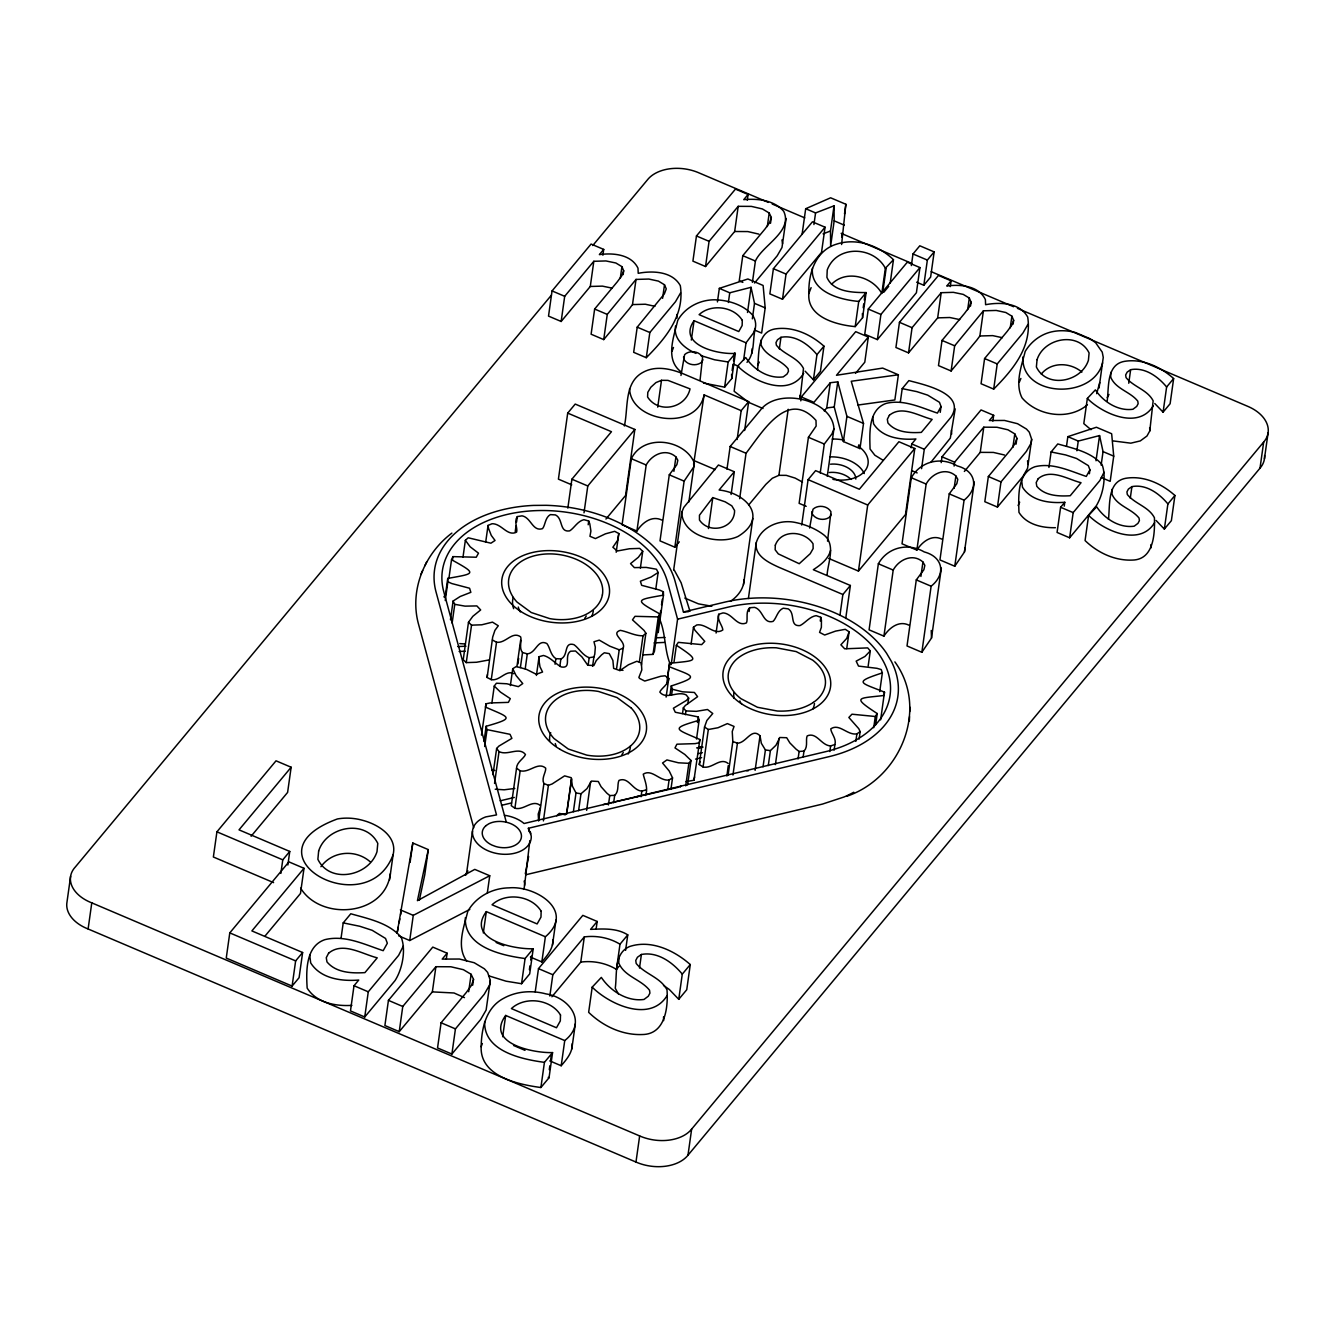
<?xml version="1.0" encoding="UTF-8"?>
<svg xmlns="http://www.w3.org/2000/svg" width="1335" height="1335" viewBox="0 0 1335 1335"><rect width="100%" height="100%" fill="white"/><g stroke="black" fill="none" stroke-linecap="round" stroke-linejoin="round"><path stroke-width="1.5" d="M827.066 575.201C827.934 561.918 836.695 543.595 822.66 534.033C814.483 528.109 804.871 524.371 794.992 522.385C779.506 519.232 760.95 526.791 756.227 542.794L748.401 598.531M618.856 957.545L618.789 963.036C624.38 976.553 640.967 979.339 649.528 990.22L649.928 993.123L648.293 996.227L644.021 999.448C627.183 1001.817 610.462 991.071 601.334 977.404L592.189 987.149L588.652 1012.33C602.819 1026.048 622.093 1035.259 642.085 1034.542C665.18 1034.491 668.301 1007.791 666.999 989.836C660.475 977.237 644.838 974.183 636.194 963.47L635.744 960.482L637.446 957.245L641.401 954.475C657.554 951.354 672.64 962.435 682.285 974.133L690.278 964.554C674.258 950.386 650.846 939.306 629.419 946.598C613.683 953.474 617.254 974.2 615.251 988.217L618.322 993.874M757.512 370.029C759.214 355.794 756.161 332.398 774.834 328.977C792.773 326.04 810.829 334.384 823.962 346.182L820.424 371.364L813.415 379.808L805.105 371.163M761.134 340.024L761.05 344.864C765.99 356.745 780.574 359.215 788.101 368.777L788.468 371.33L787.033 374.067L783.261 376.887C768.459 378.973 753.724 369.528 745.698 357.513L737.654 366.074L734.116 391.255L748.735 402.386L762.986 408.51M1107.216 400.784C1109.018 387.067 1106.331 364.472 1124.504 361.351C1142.443 358.414 1160.499 366.758 1173.649 378.556L1170.111 403.737L1163.085 412.165L1154.775 403.52M1108.467 519.332C1110.153 505.097 1107.099 481.701 1125.772 478.28C1143.711 475.343 1161.767 483.687 1174.917 495.485L1171.379 520.667L1164.354 529.094L1156.043 520.45M1110.803 372.382L1110.737 377.221C1115.659 389.119 1130.244 391.572 1137.787 401.151L1138.138 403.704L1136.702 406.424L1132.931 409.261C1118.129 411.347 1103.411 401.902 1095.384 389.87L1087.341 398.447L1083.803 423.629L1090.979 429.703M1112.072 489.311L1112.005 494.15C1116.928 506.048 1131.513 508.502 1139.055 518.08L1139.406 520.633L1137.971 523.353L1134.199 526.19C1119.397 528.276 1104.679 518.831 1096.652 506.799L1088.609 515.377L1085.071 540.558C1097.52 552.623 1114.491 560.733 1132.08 560.099C1153.807 559.899 1154.942 534.1 1154.425 517.746C1148.684 506.649 1134.934 503.962 1127.324 494.534L1126.924 491.897L1128.425 489.061L1131.913 486.624C1146.114 483.871 1159.397 493.633 1167.891 503.929L1174.917 495.485M716.077 633.04L718.714 614.3L722.986 612.915C732.464 613.266 736.887 627.133 746.449 622.911C748.184 619.256 745.314 611.881 749.636 607.742L754.509 607.375C763.286 609.711 762.869 624.129 773.032 621.409C776.486 618.255 777.487 610.612 783.228 608.209L788.217 608.877C795.693 613.266 789.202 626.616 799.999 625.581C805.122 623.161 809.494 616.636 816.186 615.635L820.808 617.287L821.442 620.274L821.375 627.317L819.573 632.389L824.68 635.026L835.627 631.088L845.289 629.319L849.093 631.789L846.757 638.347L840.883 644.805L844.688 648.81L867.7 647.892L870.286 650.946L864.947 656.47L856.169 661.142L858.505 666.082L876.978 668.318L881.2 669.553L882.352 672.89C852.548 682.619 860.741 682.452 884.488 692.181L884.07 695.468C858.221 698.572 851.213 696.503 877.228 713.558L875.293 716.495L851.947 714.208L848.86 717.479L858.755 728.676L860.157 731.597L856.886 733.866C847.408 735.602 839.264 722.919 830.787 728.877C830.937 733.048 836.761 738.822 834.909 744.529L830.637 745.915C821.159 745.564 816.72 731.697 807.174 735.919C805.439 739.573 808.292 746.966 803.987 751.088L799.114 751.471L796.01 749.102L789.836 742.877L786.699 737.721L779.824 737.504L775.985 745.23L770.395 750.62L768.276 765.606M847.191 796.127C900.207 777.938 929.327 709.202 894.884 661.893M909.352 721.05L909.535 716.661M909.736 711.588L909.919 707.216M756.227 542.794C754.342 555.977 769.027 562.753 778.906 567.292L842.869 594.492L850.378 585.481L813.315 569.711C820.524 565.055 828.334 559.165 830.554 550.42M827.266 476.311L833.941 428.835C832.523 399.399 777.22 386.533 760.015 410.646L730.162 446.491L726.974 469.202M465.331 917.712C464.079 947.249 501.877 955.426 525.089 958.53L533.216 948.751C514.125 949.452 465.731 939.64 486.324 911.621L545.381 936.753C575.986 910.704 535.218 885.422 509.102 887.858C492.481 888.059 476.011 896.619 467.784 911.338C464.013 926.824 456.136 946.498 466.583 960.933M481.151 1046.707C479.882 1076.244 517.68 1084.42 540.892 1087.524L549.035 1077.745L552.573 1052.581C533.483 1053.265 485.089 1043.453 505.681 1015.451L564.738 1040.566C587.834 1022.326 569.511 997.479 545.948 993.891C532.081 990.169 516.779 991.154 504.079 998.096C486.023 1007.308 481.534 1028.1 481.151 1046.707L482.369 1043.519M484.688 1021.525C483.42 1051.062 521.217 1059.239 544.43 1062.343L552.573 1052.581M746.999 362.352C755.143 352.957 752.389 339.324 755.36 328.11C756.328 323.387 755.076 318.564 752.222 314.726C742.661 304.347 727.892 299.991 714.108 299.791C699.473 299.958 684.972 307.484 677.729 320.433C673.958 336.52 664.646 359.599 681.084 371.831M675.577 326.04C673.007 339.157 685.255 348.785 695.969 353.408M666.115 697.104L668.752 678.38L665.114 675.794L660.842 676.244L644.738 681.05L639.598 678.414L638.864 677.462L641.801 669.986L641.401 663.044L636.878 661.259L628.535 664.73L619.891 670.587L613.649 668.384L612.882 660.391L609.277 653.616L604.321 652.782L601.551 654.884L596.261 660.575L593.875 665.497L587.767 665.231L581.96 656.937L575.519 650.996L570.612 651.213C563.57 655.669 572.331 668.852 561.251 666.966C555.493 663.862 550.571 657.254 543.445 655.468L539.056 656.703L538.856 659.64L539.974 666.749L542.561 672.022L536.286 674.275L526.19 669.236L516.194 666.565L512.74 668.718L510.37 685.573M645.439 795.476C648.66 788.368 644.388 779.757 643.253 774.183C651.931 768.509 659.557 781.392 669.085 779.99L672.54 777.854L669.219 771.029L662.544 763.003L666.916 759.932L678.48 762.802L688.86 763.336L691.029 760.499L684.822 754.459L674.993 747.917L676.895 744.196L695.151 743.628L699.223 742.761L699.874 739.523C675.51 728.81 669.619 728.777 699.139 720.283L698.238 716.928L675.276 712.239L673.391 708.217L686.39 700.458L688.643 698.088L686.257 694.984C677.713 690.512 666.132 700.258 659.824 692.064C661.326 688.109 668.651 684.404 668.752 678.38M841.768 237.046L842.051 233.258M841.584 244.522L845.873 204.272L830.62 197.797L805.689 208.727L802.151 233.909M512.74 668.718L516.078 675.527L522.753 683.57L518.364 686.641L506.799 683.77L496.42 683.22L494.267 686.057L500.458 692.097L510.304 698.639L508.401 702.377L490.129 702.944L486.057 703.795L485.406 707.049C509.77 717.763 515.677 717.796 486.14 726.273L487.041 729.628L510.02 734.317L511.889 738.355L498.889 746.098L496.637 748.468L499.023 751.588C507.567 756.061 519.148 746.315 525.456 754.509C523.954 758.464 516.645 762.168 516.545 768.192L520.166 770.779C529.361 773.249 537.788 761.317 545.698 768.142C546.182 772.131 541.092 778.255 543.896 783.528L548.401 785.314L552.106 783.979L564.605 775.869L571.23 777.704L572.415 786.182L576.002 792.957L573.383 811.68M530.412 957.061L541.843 961.934C547.166 955.643 553.307 948.684 552.857 939.89M549.77 1060.891L561.201 1065.747C566.524 1059.456 572.665 1052.497 572.214 1043.703M751.822 353.291L752.189 348.585M808.877 293.45C806.69 317.079 836.511 324.956 855.201 326.608L862.577 317.747L866.115 292.565C852.664 292.599 833.157 291.931 826.916 277.346L827.233 269.954C836.578 244.672 873.541 245.94 885.355 268.252L893.465 259.708C878.931 245.59 856.786 237.68 836.928 244.038C815.668 250.196 808.242 273.375 808.877 293.45L811.113 287.642M812.414 268.268C810.228 291.914 840.049 299.774 858.739 301.426L866.115 292.565M629.586 388.819C630.788 422.294 696.853 431.772 704.112 394.876L741.175 410.646L748.685 401.618L684.721 374.417C671.989 369.077 656.686 365.189 643.704 371.964C623.679 381.994 628.535 407.876 624.363 425.965M513.775 673.708C506.032 669.436 499.891 681.2 491.263 679.682L487.142 677.479L487.408 674.542M487.142 677.479L492.682 637.079L494.918 630.354L498.289 625.765L492.481 622.127L481.785 624.797L471.539 625.147L468.485 622.26L472.84 616.319L480.667 609.945L476.862 605.923L465.047 606.14L454.768 604.321L453.099 601.05L460.158 596.511L470.855 592.323L469.57 588.234L451.731 583.529L447.876 581.776L447.742 578.422C475.41 573.433 477.346 574.017 451.53 559.715L452.949 556.628L476.245 557.229L478.497 553.174L470.187 546.816L465.364 540.308L468.201 537.788L490.93 543.195L495.035 540.475L491.297 535.452L488.543 528.426L488.043 525.439L492.014 523.737C501.576 523.387 507.383 536.887 516.645 532.098C517.78 528.26 513.741 521.334 517.329 516.595L522.052 515.844C531.13 517.513 532.531 531.864 542.511 528.643C545.364 525.306 545.014 517.563 550.37 514.609L555.377 514.909C563.37 518.581 559.065 532.548 569.644 530.879C574.2 528.159 577.521 521.151 583.912 519.682L588.718 521.017L589.82 523.954L590.904 531.063L589.953 536.303L595.41 538.589L605.489 533.816L614.701 531.33L618.823 533.549L617.604 540.325L612.882 547.25L617.271 551.005L629.452 548.752L639.699 548.401L642.736 551.288L640.366 568.143M681.768 512.256C682.302 536.536 719.064 545.498 738.121 536.386C768.86 517.563 746.348 492.932 719.098 490.012L734.3 471.756L718.43 464.997L683.804 507.4L681.768 512.256L673.658 570.045M730.379 601.384C737.571 596.578 743.912 588.752 743.995 579.757M646.24 789.853L641.835 791.104C632.423 790.437 628.668 776.419 619.006 780.391C617.004 783.962 619.29 791.505 614.684 795.343L609.761 795.56L606.824 793.123L601.084 786.732L598.297 781.492L591.405 781.075L586.983 788.618L580.975 793.774L578.606 810.645M524.555 885.405L529.845 840.616M630.454 745.931L630.103 748.718A40.667 26.8 8 0 1 628.134 754.041M300.625 888.125C320.967 921.45 385.198 915.927 390.354 873.624M393.124 854.65C397.596 836.177 377.888 824.312 362.686 820.324A38.515 25.365 8 0 0 337.421 818.956C241.001 854.233 366.991 925.255 393.124 854.65L389.586 879.815M1096.686 393.658L1099.723 382.578M1099.055 388.034L1103.261 357.413L1102.243 352.14L1095.651 342.745L1090.211 338.773L1075.81 332.649A33.892 22.328 8 0 0 1053.582 331.464C1041.717 333.516 1031.321 341.143 1025.197 351.439C1021.575 365.873 1014.734 383.562 1022.009 397.83C1037.529 416.003 1068.651 420.809 1087.408 404.805M666.766 683.503L669.536 663.361C695.385 660.258 702.41 662.327 676.378 645.272L678.313 642.352L701.676 644.621L704.763 641.351L694.851 630.153L693.466 627.233L696.736 624.964C706.215 623.228 714.358 635.911 722.819 629.953C722.686 625.781 716.862 620.007 718.714 614.3M1022.877 356.962C1020.908 397.48 1093.148 400.049 1102.593 362.853M492.415 639.999L496.537 642.218C505.765 643.654 512.189 630.704 520.65 636.878C522.035 640.867 518.648 647.892 522.519 652.531L520.4 667.533M694.35 462.945L693.799 466.883L684.121 481.134L674.842 547.2L660.007 540.875L669.286 474.826L676.862 464.663L677.83 460.291L675.927 456.92C665.865 447.909 651.914 454.401 646.19 464.997L636.912 531.063L622.077 524.755L631.355 458.689C643.67 433.091 684.972 439.565 694.35 462.945L688.86 501.977M921.851 652.281L931.129 586.215C946.248 574.183 943.111 556.912 924.254 551.939C908.067 542.427 887.675 547.183 878.363 563.77L869.085 629.836L883.92 636.144L893.198 570.078C898.922 559.482 912.873 552.99 922.936 562.002L924.838 565.373L923.87 569.745L916.294 579.907L907.016 645.956L921.851 652.281L931.513 638.03L931.229 630.47M954.775 566.24L964.07 500.174C979.189 488.143 976.052 470.871 957.195 465.898C941.008 456.386 920.616 461.142 911.304 477.73L902.026 543.796L916.861 550.103L926.14 484.054C931.863 473.441 945.797 466.95 955.877 475.961L957.779 479.332L956.811 483.704L949.235 493.867L939.94 559.932L954.775 566.24L964.454 551.989L965.005 548.034M70.621 876.194L66.95 902.31A37.13 24.447 8 0 0 88.11 928.976L635.977 1162.051A38.198 25.165 8 0 0 687.976 1155.226L1260.006 468.168A38.081 25.081 8 0 0 1264.579 455.535M88.11 928.976L91.781 902.86A37.13 24.447 8 0 1 75.377 866.932L551.405 295.185M251.113 836.244L287.609 792.423L291.147 767.241L276.028 760.817L216.921 831.822L213.366 857.003L273.592 882.619M229.787 932.881L226.249 958.063L292.098 986.081L299.09 977.687L302.628 952.506L251.881 930.912L304.013 868.301L288.911 861.876L229.787 932.881L295.636 960.9L302.628 952.506M280.867 873.39L282.77 859.84L289.762 851.446L239.015 829.853L291.147 767.241M287.859 864.997L289.762 851.446M304.013 868.301L300.475 893.482L265.281 935.752M292.098 986.081L295.636 960.9M341.026 938.372L343.212 922.885L359.716 926.256L372.165 930.295L385.531 938.438L387.334 943.228L383.195 950.687C364.655 944.546 344.914 934.684 324.889 939.656C305.498 946.198 306.115 971.313 307.167 988.1C316.395 1002.869 335.669 1006.39 351.906 1005.372M309.703 955.159L310.705 962.919C320.667 978.739 341.526 981.442 358.731 980.057L354.009 985.731L350.471 1010.912L364.739 1016.986L395.077 980.541C402.369 969.16 406.207 949.836 401.184 937.27C388.735 922.802 368.36 918.78 350.788 913.774L343.212 922.885M364.739 1016.986L368.276 991.805L398.614 955.376L403.404 945.898M419.323 900.324L424.764 874.792L428.301 849.611L412.815 843.019L397.096 933.115L398.331 926.941M446.307 959.014L447.125 953.207L432.774 947.099L388.435 1000.366L384.897 1025.547L399.232 1031.655L432.356 991.888L435.894 966.707L450.863 966.774L463.378 969.677L471.121 974.3L473.524 979.356L472.707 985.163M445.106 597.162L447.742 578.422M445.239 600.5L447.876 581.776M448.894 578.455L451.53 559.715M410.095 862.393L412.815 843.019M452.415 560.383L452.949 556.628M450.462 619.774L453.099 601.05M452.131 623.044L454.768 604.321M462.995 557.162L465.364 540.308M398.664 935.835L409.728 940.524L413.266 915.359L489.745 875.743L487.292 893.182M399.232 1031.655L402.769 1006.473L435.894 966.707M468.485 622.26L463.228 659.724L466.265 662.611L476.512 662.26L488.693 660.007M466.265 662.611L471.539 625.147M485.673 542.31L488.043 525.439M473.524 979.356L471.455 985.364L466.332 992.439L441.084 1022.777L437.546 1047.958L451.897 1054.049L480.683 1019.473L486.124 1010.061L490.312 980.474L487.609 972.364L484.371 968.793L474.225 962.735L459.44 959.031L442.202 959.114L447.125 953.207M481.451 735.151L486.057 703.795M491.263 679.682L496.537 642.218M484.038 741.275L486.14 726.273M466.382 874.559L472.473 831.221M484.672 746.499L487.041 729.628M515.227 531.58L516.011 525.957M516.545 522.202L517.329 516.595M491.897 702.928L494.267 686.057M602.903 255.235L603.72 249.411L591.088 244.055L552.056 290.93L548.518 316.111L561.151 321.468L590.287 286.474L593.825 261.293L605.94 260.942L615.869 262.995L621.926 266.65L623.679 270.755L623.145 274.626M451.897 1054.049L455.435 1028.884L484.221 994.308L489.661 984.88L490.312 980.474M492.949 774.701L496.637 748.468M494.551 783.445L499.023 751.588M561.151 321.468L564.688 296.303L593.825 261.293M468.668 991.721L471.121 974.3M516.929 666.549L520.617 640.316M517.897 663.996L518.681 658.372M483.32 932.931L486.324 911.621M525.206 668.852L527.308 653.866C536.186 653.132 537.454 638.664 546.883 643.553C550.07 647.492 550.437 655.201 555.861 658.639L560.867 658.939C568.76 655.769 563.403 641.518 573.983 644.671C578.956 648.176 582.561 655.335 589.186 657.704L593.891 656.953L594.793 654.133L595.327 647.125L593.975 641.751L599.281 640.133L609.778 646.173L619.223 649.811L623.195 648.109C626.248 640.883 609.911 633.775 620.291 630.354C627.517 631.605 635.076 636.061 643.019 635.76L645.873 633.241L644.021 630.404L632.49 619.857L634.993 616.319L658.288 616.92L659.707 613.833C633.891 599.515 635.81 600.116 663.478 595.126L663.361 591.772L659.49 590.02L641.651 585.314L640.383 581.226L651.08 577.037L658.122 572.498L656.47 569.227L646.173 567.408L634.375 567.625L630.554 563.604L638.397 557.229L642.736 551.288M516.545 768.192L511.272 805.673L514.909 808.242C524.088 810.712 532.515 798.797 540.425 805.622M605.94 519.048L625.564 495.502L634.843 429.453L575.218 404.071L567.709 413.099L558.414 479.148L571.73 484.822M514.909 808.242L520.166 770.779M536.42 675.443L539.056 656.703M623.679 270.755L621.776 275.778L617.204 281.935L594.642 309.036L591.105 334.217L603.72 339.591L629.402 308.735L632.49 304.597L636.027 279.416L648.843 279.048L658.439 281.118L664.496 284.772L666.265 288.877L664.363 293.884L637.212 327.158L633.674 352.323L646.29 357.697C665.815 338.055 684.872 315.31 680.316 285.64C672.356 271.272 652.598 270.554 638.213 273.308L637.996 268.185C631.271 254.284 612.898 252.715 599.382 254.618L603.72 249.411M567.842 508.118L571.897 479.215L611.463 431.706L567.709 413.099M502.678 1036.744L505.681 1015.451M555.076 664.263L555.861 658.639M603.72 339.591L607.258 314.409L636.027 279.416M559.816 666.432L560.867 658.939M543.896 783.528L538.622 820.992L538.205 814.05L540.291 807.758M584.012 512.807L587.784 485.973L634.843 429.453M543.395 820.908L548.401 785.314M620.291 278.281L621.926 266.65M488.66 975.802L506.065 981.192L521.551 983.711L525.089 958.53M588.184 524.755L588.718 521.017M529.394 969.711L529.928 965.839M530.746 960.015L531.297 956.144M533.216 948.751L529.678 973.933L521.551 983.711M535.218 991.872L538.489 968.626L582.828 915.359L597.179 921.467L596.094 929.21M541.843 961.934L545.381 936.753M566.657 813.265L571.397 779.54M566.657 814.317L571.647 778.722M588.134 665.197L589.186 657.704M552.456 945.23L555.994 920.049M592.59 666.332L593.891 656.953M549.836 996.027L552.823 974.734L584.313 936.903C596.611 935.334 609.377 937.737 619.991 944.212L627.767 934.867C616.687 927.892 603.103 928.826 590.587 929.377L597.179 921.467M540.892 1087.524L544.43 1062.343M616.186 552.273L618.823 533.549M646.29 357.697L649.828 332.515L675.51 301.677L680.55 292.966M549.286 1069.652L549.836 1065.781M550.654 1059.957L551.188 1056.085M586.649 810.345L590.604 781.893M662.594 298.322L664.496 284.772M616.586 668.551L619.223 649.811M561.201 1065.747L564.738 1040.566M620.024 670.587L623.195 648.109M657.721 407.142L661.492 380.308L667.984 380.392L690.028 388.885C685.673 408.577 658.372 414.017 647.592 396.996L647.792 392.356L650.829 387.25L655.919 382.594L661.492 380.308M551.922 996.761L580.775 962.084L584.313 936.903M571.797 1049.043L575.335 1023.862M608.443 804.938L609.761 795.56M613.633 802.836L614.684 795.343M747.283 200.267L748.101 194.459L735.468 189.086L696.453 235.961L692.915 261.143L705.531 266.516L734.667 231.506L738.205 206.324L751.388 206.391L762.402 208.944L769.21 213.016L771.33 217.455L770.512 223.279M639.348 661.993L643.019 635.76M680.967 375.469L684.621 354.626C689.644 349.887 699.173 351.138 702.594 357.163L700.041 380.375M641.384 665.097L645.873 633.241M655.752 589.369L658.122 572.498M691.33 340.075L694.05 320.7L746.031 342.811L753.374 333.116L755.36 328.11M673.891 471.372L675.927 456.92M705.531 266.516L709.069 241.335L738.205 206.324M642.819 654.934L653.015 654.384L658.288 616.92M659.707 613.833L654.434 651.313L653.015 654.384M658.889 623.629L659.674 618.005M660.191 614.267L660.725 610.512M661.509 604.889L662.31 599.265M662.827 595.527L663.361 591.772M663.478 595.126L658.222 632.59L658.088 629.252M580.775 962.084C593.074 960.516 605.84 962.919 616.453 969.394L619.991 944.212M641.05 796.728L641.835 791.104M670.404 664.763C664.279 649.911 665.898 634.292 659.824 619.557M625.598 950.353L627.767 934.867M693.583 464.263L704.112 394.876M717.429 301.927L719.331 288.377L747.884 278.982L763.119 285.473L765.189 307.884L761.651 333.066L754.542 330.029M667.433 678.347L669.536 663.361M671.188 664.563L677.579 619.173L667.45 581.843A114.359 75.327 8 0 0 534.968 510.671A114.359 75.327 8 0 0 443.771 591.705L506.315 822.226M674.008 662.127L676.378 645.272M669.953 695.301L671.271 685.94C701.059 676.228 692.882 676.378 669.135 666.649M671.622 694.901L672.423 689.277L671.271 685.94M728.376 302.494L729.744 292.799L751.038 287.309L754.509 303.345L752.339 318.831M639.498 968.042L641.401 954.475M667.784 789.369L669.085 779.99M771.33 217.455L769.511 222.745L765.005 228.986L742.777 255.669L739.24 280.851L742.844 282.386M703.512 383.062L724.621 387.15L728.159 361.985L735.318 353.374C717.813 354.776 677.045 344.764 694.05 320.7M691.096 644.087L693.466 627.233M670.954 789.102L672.54 777.854M708.451 528.543L712.79 497.588L725.205 501.843L731.814 505.832L734.584 510.521C734.717 528.844 709.035 534.567 699.473 520.016L699.457 515.21L712.79 497.588M682.535 713.507L683.32 707.884L685.389 705.431L697.588 696.686L694.4 692.464L682.469 691.814L672.423 689.277M731.597 374.367L731.78 378.556L735.318 353.374M732.131 370.496L732.948 364.689M733.499 360.8L734.584 353.057M685.389 714.692L685.923 710.938L683.32 707.884M687.859 703.712L688.643 698.088M747.5 312.49L751.038 287.309M752.406 282.352L755.41 261.043C762.202 245.373 793.224 231.422 783.712 211.314C773.95 199.966 757.746 198.464 743.762 199.649L748.101 194.459M743.578 360.25L746.031 342.811M685.706 785.831L688.86 763.336M687.608 784.863L691.029 760.499M697.454 722.552L698.238 716.928M737.12 439.532L741.175 410.646M635.977 1162.051L639.649 1135.935A38.198 25.165 8 0 0 691.647 1129.11L1263.678 442.052A38.081 25.081 8 0 0 1247.274 406.14L1017.403 308.335M767.308 226.566L769.21 213.016M696.52 739.023L699.139 720.283M731.113 494.467L734.3 471.756M686.107 781.609L693.95 780.241L699.874 739.523M744.63 430.521L748.685 401.618M728.209 763.503C720.116 756.895 712.273 769.127 703.061 766.991L699.273 764.521L704.53 727.041L706.866 720.483L712.756 713.507L707.5 709.502L696.303 711.338L685.923 710.938M739.657 498.673L746.031 453.249C762.202 432.473 787.533 388.435 816.002 420.442L816.136 426.082L808.426 437.296L799.131 503.345L806.19 506.349M703.061 766.991L708.318 729.511L704.53 727.041M773.399 268.702L769.861 293.884L782.494 299.24L821.526 252.365L825.063 227.2L812.431 221.827L773.399 268.702L786.031 274.076L825.063 227.2M754.542 283.02L777.204 255.803L781.993 247.509L786.115 218.456M663.512 985.414L669.319 989.485L678.747 999.314L682.285 974.133M782.494 299.24L786.031 274.076M743.528 584.563L752.807 518.514M690.278 964.554L686.741 989.736L678.747 999.314M779.34 348.952L780.958 337.321C795.176 334.568 808.443 344.33 816.953 354.626L823.962 346.182M749.119 611.497L749.636 607.742M728.076 775.268L732.815 741.542L732.247 731.513L734.05 726.44L727.391 723.603L717.996 727.742L708.318 729.511M732.948 775.034L737.437 743.194C746.348 743.061 751.555 727.191 760.032 735.802L755.109 770.345M813.933 224.547L815.568 212.932L834.025 205.824L834.175 220.842L830.637 246.024L830.487 231.005L834.025 205.824M748.651 505.014L765.823 484.388L772.331 478.247L778.922 475.327L788.201 409.278M687.976 1155.226L691.647 1129.11M780.958 337.321L777.487 339.774L775.985 342.611L776.386 345.231C783.995 354.659 797.746 357.363 803.486 368.443L800.116 398.531L799.999 395.26M800.783 400.85L801.334 396.979L855.702 331.664L868.317 337.037L864.78 362.219L855.501 373.366M813.415 379.808L816.953 354.626M763.036 766.824L765.406 749.953L761.334 743.261L760.032 735.802M844.504 213.967L845.873 204.272M801.701 525.055L808.092 479.649L815.602 470.638L859.356 489.244L898.906 441.735L914.792 448.493L905.497 514.542L858.438 571.08L828.618 558.397M775.401 764.588L779.089 738.355M809.627 528.009L812.998 509.236C818.005 504.496 827.55 505.748 830.971 511.789L827.533 541.176M824.229 410.93L826.732 407.926L830.27 382.745L837.763 381.843L846.924 416.37L843.386 441.551L859.974 448.61L863.511 423.429L851.246 381.259L898.388 374.785L894.851 399.949L857.954 405.039M820.224 472.94L824.296 444.038L831.989 433.892L833.941 428.835M843.386 441.551L834.225 407.008L837.763 381.843M855.201 326.608L858.739 301.426M798.063 758.964L799.114 751.471M862.377 313.558L862.577 317.747M863.194 307.751L863.745 303.879M864.279 300.008L865.097 294.184M820.274 621.042L820.808 617.287M803.186 756.711L803.987 751.088M868.284 309.069L864.746 334.251L877.379 339.607L916.411 292.732L919.948 267.567L907.316 262.194L868.284 309.069L880.916 314.443L919.948 267.567M885.355 268.252L881.818 293.433C872.206 276.362 845.856 269.269 831.505 284.372M882.835 291.798L886.106 268.569M877.379 339.607L880.916 314.443M839.965 615.135L842.869 594.492M890.211 282.953L893.465 259.708M900.307 402.185L902.21 388.635L916.745 391.606L927.708 395.143L939.473 402.319L941.041 406.541L937.42 413.099C921.083 407.692 903.728 399.015 886.106 403.404C868.067 409.712 869.619 433.508 870.07 449.027L874.842 455.218L882.735 460.041M845.722 618.505L850.378 585.481M829.836 751.538L830.637 745.915M846.724 648.643L849.093 631.789M858.438 571.08L867.717 505.014L914.792 448.493M834.125 750.153L834.909 744.529M950.286 286.624L951.104 280.817L938.472 275.444L899.456 322.319L895.918 347.5L908.534 352.874L937.671 317.863L941.208 292.699L953.34 292.332L963.253 294.401L969.31 298.055L971.079 302.161L970.528 306.032M911.354 265.598L912.99 253.967L919.798 245.79L934.166 251.898L930.628 277.079L923.82 285.256L916.628 282.202M908.534 352.874L912.072 327.692L941.208 292.699M855.835 741.359L856.886 733.866M868.184 665.931L870.286 650.946M859.106 739.089L860.157 731.597M923.82 285.256L927.358 260.075L934.166 251.898M911.188 447.809L911.738 443.938L915.893 438.948C900.741 440.166 882.385 437.78 873.607 423.863L872.74 417.037M873.724 727.725L875.293 716.495M879.715 691.63L882.352 672.89M875.66 724.805L877.228 713.558M880.649 719.832L884.488 692.181M921.567 468.652L924.287 449.278L950.987 417.221C966.49 393.608 924.521 384.814 908.885 380.608L902.21 388.635M971.079 302.161L969.177 307.167L964.604 313.325L942.026 340.442L938.488 365.606L951.104 370.98L976.786 340.141L979.873 335.986L983.411 310.821L996.227 310.438L1005.839 312.507L1011.88 316.161L1013.649 320.266L1013.115 324.138M940.241 412.348L941.041 406.541M920.9 576.436L922.936 562.002M951.104 370.98L954.659 345.798L983.411 310.821M941.208 462.628L942.009 456.82L981.041 409.945L993.674 415.318L992.856 421.126M967.675 309.67L969.31 298.055M930.912 462.244L950.336 438.114L955.192 408.894M954.091 466.065L954.642 462.194L983.778 427.183L996.961 427.25L1007.975 429.803L1014.784 433.875L1016.886 438.314L1016.068 444.138M931.513 638.03L941.359 568.026M954.125 488.343L955.877 475.961M1013.649 320.266L1011.746 325.289L1007.174 331.43L984.596 358.548L981.058 383.729L993.691 389.102C1013.198 369.445 1032.255 346.716 1027.7 317.046C1019.74 302.661 999.982 301.944 985.597 304.697L985.397 299.574C978.672 285.69 960.282 284.121 946.765 286.024L951.104 280.817M964.454 551.989L974.283 481.985M964.354 471.455L980.24 452.365L983.778 427.183M993.691 389.102L997.228 363.921L1022.91 333.066L1027.933 324.355M1016.886 438.314L1015.084 443.604L1010.578 449.845L988.351 476.528L984.813 501.71L997.445 507.083L1022.777 476.662L1027.549 468.368L1031.671 439.315L1029.285 432.173L1026.448 429.036L1017.52 423.696L1004.504 420.442L989.335 420.525L993.674 415.318M1010.245 327.776L1011.88 316.161M997.445 507.083L1000.983 481.902L1026.315 451.48L1031.087 443.187L1031.671 439.315M1012.881 447.425L1014.784 433.875M1055.434 527.692C1042.034 528.026 1026.431 524.505 1018.955 512.373C1018.488 496.837 1016.953 473.041 1034.975 466.733C1052.597 462.344 1069.969 471.021 1086.29 476.428L1089.927 469.87L1088.359 465.648L1076.577 458.489L1065.63 454.935L1051.096 451.964L1048.926 467.45M1066.498 446.324L1067.85 436.645L1096.402 427.25L1111.654 433.742L1113.724 456.153L1110.186 481.334L1101.275 477.546M1021.625 480.366L1022.493 487.192C1031.254 501.109 1049.61 503.495 1064.763 502.277L1060.607 507.267L1057.07 532.448L1069.635 537.788L1096.319 505.731C1103.127 494.551 1106.565 476.929 1102.109 464.63C1091.162 451.897 1073.24 448.343 1057.771 443.954L1051.096 451.964M1064.229 506.149L1064.763 502.277M1076.894 450.763L1078.263 441.067L1099.556 435.577L1103.044 451.614L1101.141 465.164M1069.635 537.788L1073.173 512.607L1099.856 480.55L1104.062 472.223M1089.377 473.741L1089.927 469.87M1096.018 460.759L1099.556 435.577M1128.742 383.245L1130.645 369.695C1144.846 366.941 1158.129 376.687 1166.623 386.983L1173.649 378.556M1130.278 498.239L1131.913 486.624M1112.656 440.867L1130.812 443.17L1140.29 440.917L1146.965 436.011L1149.802 430.905L1153.156 400.817C1147.416 389.72 1133.665 387.033 1126.056 377.605L1125.655 374.968L1127.157 372.131L1130.645 369.695M1163.085 412.165L1166.623 386.983M1164.354 529.094L1167.891 503.929M1260.006 468.168L1263.678 442.052M1264.429 458.89L1268.1 432.774M528.627 856.503L525.306 873.758M635.076 797.028L825.697 751.655A114.359 75.327 8 0 0 879.498 654.951A114.359 75.327 8 0 0 727.925 607.175L677.579 619.173M399.082 922.885L399.849 918.847M400.6 914.792L401.351 910.737M693.95 780.241L694.617 776.987M428.301 849.611L417.438 900.658L474.776 869.385L489.745 875.743M699.273 764.521L700.007 761.651M451.881 533.116C424.213 553.825 409.077 590.904 418.673 624.73L473.741 827.75M672.039 351.222L673.474 347.484M1019.339 382.144L1020.891 378.456M420.792 574.551L422.644 570.579M424.847 565.79L426.649 561.902M702.928 359.732L701.893 361.969C696.837 366.541 687.475 365.289 683.971 359.399L683.57 356.896M831.305 514.342L830.253 516.578C825.214 521.151 815.852 519.916 812.347 514.025L811.947 511.505M1018.088 505.548L1019.673 502.177M728.242 765.656L726.908 776.036M757.596 365.206L759.315 362.069M1107.266 397.563L1108.984 394.442M803.653 373.349C788.985 397.563 753.374 381.76 737.654 366.074M667.2 995.426C650.529 1022.927 610.062 1004.971 592.189 987.149M1153.34 405.723C1138.672 429.937 1103.06 414.134 1087.341 398.447M1154.608 522.652C1139.94 546.866 1104.329 531.063 1088.609 515.377M592.74 245.54L647.408 179.891A37.831 24.931 8 0 1 699.406 173.066L768.376 202.403M724.621 387.15L731.78 378.556M636.912 531.063C642.185 522.853 651.864 515.06 661.96 520.133M883.787 292.265L888.709 286.357M674.842 547.2L679.281 541.86M830.27 382.745L813.949 402.336L801.334 396.979M868.317 337.037L836.494 375.268L882.669 368.093L898.388 374.785M916.861 550.103C922.135 541.893 931.813 534.1 941.909 539.173M883.92 636.144C889.193 627.934 898.872 620.141 908.968 625.197M616.453 969.394L619.039 966.273M556.695 815.735L559.348 813.349L565.256 814.867M320.917 866.715C332.382 850.846 355.561 849.06 370.079 861.692M1041.283 374.05C1051.329 361.618 1070.286 362.269 1081.901 372.081M813.299 702.444C821.108 697.404 826.966 688.176 825.163 678.631A45.574 30.021 8 0 0 812.665 660.141L796.177 651.58L776.336 647.809A51.097 33.659 8 0 0 740.324 656.403C732.498 661.426 726.657 670.654 728.459 680.199A45.574 30.021 8 0 0 740.958 698.689L757.446 707.266L777.287 711.021A51.097 33.659 8 0 0 813.299 702.444M409.728 940.524L469.803 909.419M823.094 233.842L830.487 231.005M514.793 788.468L504.146 789.803L495.235 789.219M637.93 796.344L524.054 823.511L522.669 822.377A29.587 19.491 8 0 0 506.482 815.602L504.43 815.284M746.866 770.846L748.351 770.712M528.393 828.267L531.23 835.894A29.587 19.491 8 0 1 488.477 850.979A29.587 19.491 8 0 1 485.84 816.886L496.52 814.917L436.061 592.039A122.236 80.517 8 0 1 533.549 505.414L546.165 505.314A122.236 80.517 8 0 1 675.16 581.509L683.437 611.981L724.555 602.185A122.236 80.517 8 0 1 886.573 653.266L891.43 661.492A122.236 80.517 8 0 1 829.068 756.645L528.393 828.267L529.077 831.521M500.174 800.816L514.292 797.462M698.288 753.624L702.327 752.673M501.493 805.339L511.572 802.936M695.552 759.114L701.626 757.663M525.756 874.759L822.393 804.104L844.07 796.978A122.236 80.517 8 0 0 853.766 792.239M603.07 804.671L678.063 787.333M683.437 611.981L688.409 611.697M703.028 747.116L698.005 747.683M696.636 747.9L702.243 746.983M826.732 407.926L834.225 407.008M457.772 646.574L465.982 646.207M656.837 637.796L665.047 637.446M459.123 651.48L465.281 651.213M654.083 642.886L664.346 642.435M590.287 286.474L602.402 286.124L612.331 288.176M937.671 317.863L949.802 317.513L959.715 319.582M632.49 304.597L645.306 304.23L654.901 306.299M979.873 335.986L992.689 335.619L1002.301 337.688M734.667 231.506L747.85 231.572L758.864 234.126M980.24 452.365L993.424 452.431L1004.437 454.985M778.922 475.327L786.298 475.36L795.143 478.097L802.502 482.102M432.356 991.888L454.05 992.99L464.48 997.629M459.791 643.603L464.43 643.921M711.839 606.24L698.439 603.854L684.805 598.08M765.406 749.953L770.395 750.62M728.159 361.985L714.542 359.766L700.792 355.577M576.002 792.957L580.975 793.774M491.697 769.945L494.768 770.479M522.519 652.531L527.308 653.866M732.815 741.542L737.437 743.194M619.924 669.302L622.978 670.404M912.99 253.967L927.358 260.075M805.689 208.727L815.568 212.932M834.175 220.842L844.304 225.148M772.197 204.021L804.771 217.889M841.167 233.358L912.039 263.512M931.196 271.673L1013.565 306.716M696.453 235.961L709.069 241.335M742.777 255.669L755.41 261.043M899.456 322.319L912.072 327.692M942.026 340.442L954.659 345.798M984.596 358.548L997.228 363.921M719.331 288.377L729.744 292.799M754.509 303.345L765.189 307.884M1067.85 436.645L1078.263 441.067M1103.044 451.614L1113.724 456.153M733.215 364.038L738.772 366.407M552.056 290.93L564.688 296.303M594.642 309.036L607.258 314.409M637.212 327.158L649.828 332.515M846.924 416.37L863.511 423.429M911.738 443.938L924.287 449.278M942.009 456.82L954.642 462.194M988.351 476.528L1000.983 481.902M1060.607 507.267L1073.173 512.607M911.788 470.638L917.162 472.924M911.304 477.73L926.14 484.054M949.235 493.867L964.07 500.174M808.426 437.296L824.296 444.038M730.162 446.491L746.031 453.249M808.092 479.649L867.717 505.014M694.834 460.925L715.226 469.603M631.355 458.689L646.19 464.997M669.286 474.826L684.121 481.134M878.363 563.77L893.198 570.078M916.294 579.907L931.129 586.215M571.897 479.215L587.784 485.973M496.119 942.477L503.746 945.714M216.921 831.822L282.77 859.84M400.366 909.869L413.266 915.359M538.489 968.626L552.823 974.734M513.574 1045.489L525.005 1050.345M354.009 985.731L368.276 991.805M388.435 1000.366L402.769 1006.473M441.084 1022.777L455.435 1028.884M548.201 1077.395L549.035 1077.745M91.781 902.86L639.649 1135.935M631.305 708.067L617.004 697.538L598.481 691.447A45.574 30.021 8 0 0 569.878 692.698C559.048 695.785 548.101 703.378 545.865 715.076A51.147 33.692 8 0 0 553.975 738.489L568.276 749.035L586.799 755.126A45.574 30.021 8 0 0 615.418 753.858C625.214 751.004 634.959 744.763 638.547 734.767A51.097 33.659 8 0 0 631.305 708.084M674.375 570.295L681.134 582.778L689.978 611.313M530.195 831.605L530.913 833.824M524.171 881.033L524.572 883.353A29.587 19.491 8 0 1 523.587 889.377M858.856 444.772L859.974 448.61M1027.516 460.809L1028.134 464.497M781.943 239.933L782.577 243.637M951.438 430.204L951.655 434.075M1149.669 427.634L1149.802 430.905M1150.937 544.563L1151.07 547.834M663.528 1016.886L663.662 1020.591M676.895 314.476L677.012 318.13M465.481 875.293A27.818 18.323 8 0 1 467.951 870.971M858.255 446.174A30.788 20.292 8 0 1 865.18 470.571A30.788 20.292 8 0 1 832.906 479.365M832.239 439.065A30.788 20.292 8 0 1 844.187 440.183M829.736 456.887A30.788 20.292 8 0 1 864.262 473.575M830.487 464.196A20.192 13.3 8 0 1 855.818 479.081M829.319 472.49A20.192 13.3 8 0 1 850.996 479.415M549.686 740.925A40.667 26.8 8 0 1 550.688 732.615M814.483 703.562A40.667 26.8 8 0 1 812.915 708.968M734.05 698.389A40.667 26.8 8 0 1 733.866 692.748M593.307 610.829A40.667 26.8 8 0 1 591.755 616.236M513.641 608.677A40.667 26.8 8 0 1 513.207 597.446M586.249 616.002A35.494 23.379 8 0 1 584.83 618.155M520.35 611.914A35.494 23.379 8 0 1 518.264 607.041M443.904 596.912A114.359 75.327 8 0 1 446.324 593.491M740.892 703.361A35.494 23.379 8 0 1 739.84 700.908M623.278 752.506A35.494 23.379 8 0 1 621.86 754.675M556.161 746.015A35.494 23.379 8 0 1 555.293 743.545M541.142 911.188L540.975 917.112L537.137 923.937L492.048 904.763C505.731 892.064 531.464 895.351 541.142 911.188M560.5 1015L560.316 1020.925L556.495 1027.766L511.388 1008.576C525.089 995.877 550.821 999.164 560.5 1015M742.293 320.317L742.143 325.523L738.772 331.547L699.089 314.659C711.138 303.479 733.766 306.366 742.293 320.317M775.318 545.181L775.151 549.786L778.305 553.892L799.231 563.72L810.228 553.691L813.148 548.552L813.032 543.796C804.771 530.746 781.309 528.91 775.318 545.181M318.648 850.996L317.88 859.306C329.745 884.237 369.077 876.444 377.004 851.68L377.788 843.403C365.69 818.806 326.624 826.198 318.648 850.996M1037.061 359.649L1036.377 366.958C1046.824 388.902 1081.433 382.044 1088.426 360.25L1089.093 352.957C1078.463 331.314 1044.07 337.822 1037.061 359.649M680.767 786.015L680.099 786.866L680.767 786.015M602.385 594.976C600.149 606.674 589.202 614.284 578.389 617.354A45.574 30.021 8 0 1 549.77 618.622L531.263 612.531L516.945 601.985A51.097 33.659 8 0 1 509.72 575.285C513.291 565.289 523.053 559.065 532.849 556.194A45.574 30.021 8 0 1 561.451 554.926C574.934 557.413 588.368 563.637 596.879 574.701A51.214 33.742 8 0 1 602.385 594.976M328.594 953.223L326.274 957.679L326.958 961.884C335.986 972.848 351.873 973.432 364.939 972.614L377.238 957.829C362.219 954.141 342.778 941.309 328.594 953.223M889.36 415.318L887.324 419.24L887.925 422.945C895.868 432.59 909.836 433.107 921.334 432.39L932.164 419.39C918.947 416.136 901.843 404.839 889.36 415.318M1038.229 478.664L1036.194 482.586L1036.794 486.29C1044.754 495.919 1058.722 496.436 1070.219 495.736L1081.05 482.719C1067.833 479.465 1050.728 468.185 1038.229 478.664M486.057 825.597L484.922 826.649A19.725 12.983 8 0 0 491.947 845.072L495.686 846.49A19.725 12.983 8 0 0 516.345 844.521A19.725 12.983 8 0 0 519.816 830.754L518.898 829.469A19.725 12.983 8 0 0 515.06 825.964L513.474 824.98A19.725 12.983 8 0 0 508.018 822.677L506.048 822.16A19.725 12.983 8 0 0 499.924 821.425L497.888 821.476A19.725 12.983 8 0 0 488.81 823.795L486.057 825.597M701.509 747.116L698.672 747.984L701.509 747.116M559.782 749.169A54.234 35.728 8 0 0 646.107 732.214A54.234 35.728 8 0 0 572.031 688.459A54.234 35.728 8 0 0 559.782 749.169M741.609 703.862A54.234 35.728 8 0 0 829.803 690.295A54.234 35.728 8 0 0 759.014 644.104A54.234 35.728 8 0 0 741.609 703.862M520.55 611.313A54.234 35.728 8 0 0 608.643 597.529A54.234 35.728 8 0 0 537.638 551.489A54.234 35.728 8 0 0 520.55 611.313"/></g></svg>
